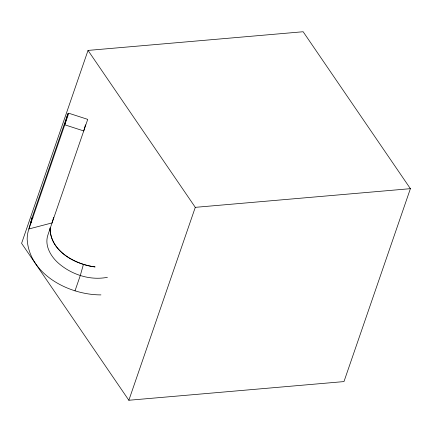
<?xml version="1.0" encoding="UTF-8"?>
<svg xmlns="http://www.w3.org/2000/svg" width="432" height="432" viewBox="0 0 432 432"><rect width="100%" height="100%" fill="white"/><g stroke="black" fill="none" stroke-linecap="round" stroke-linejoin="round"><path stroke-width="0.65" d="M50.09 228.128C50.004 250.997 75.076 264.433 95.099 266.927C75.017 264.438 49.718 250.841 50.123 227.831M30.586 223.96L32.011 217.922L67.883 113.751L68.747 113.227L87.723 119.367L47.866 235.116C44.41 245.414 50.549 256.057 58.05 262.84C71.226 274.536 89.91 280.746 107.401 277.317M30.618 223.668L32.011 217.922L32.978 217.669M32.011 217.922L28.89 228.976A47.531 38.869 15.8 0 0 27.162 239.15C29.16 274.601 69.077 294.959 100.937 294.894M67.883 113.751L64.762 124.799L83.738 130.939L85.471 124.799M53.633 217.372L52.072 222.896L28.89 228.976L68.747 113.227M83.43 264.4L80.309 275.454L74.995 290.887M88.025 50.414L21.6 243.329L128.855 400.259L343.975 381.586L410.4 188.671L303.145 31.741L88.025 50.414L195.286 207.344L128.855 400.259M195.286 207.344L410.4 188.671"/></g></svg>
